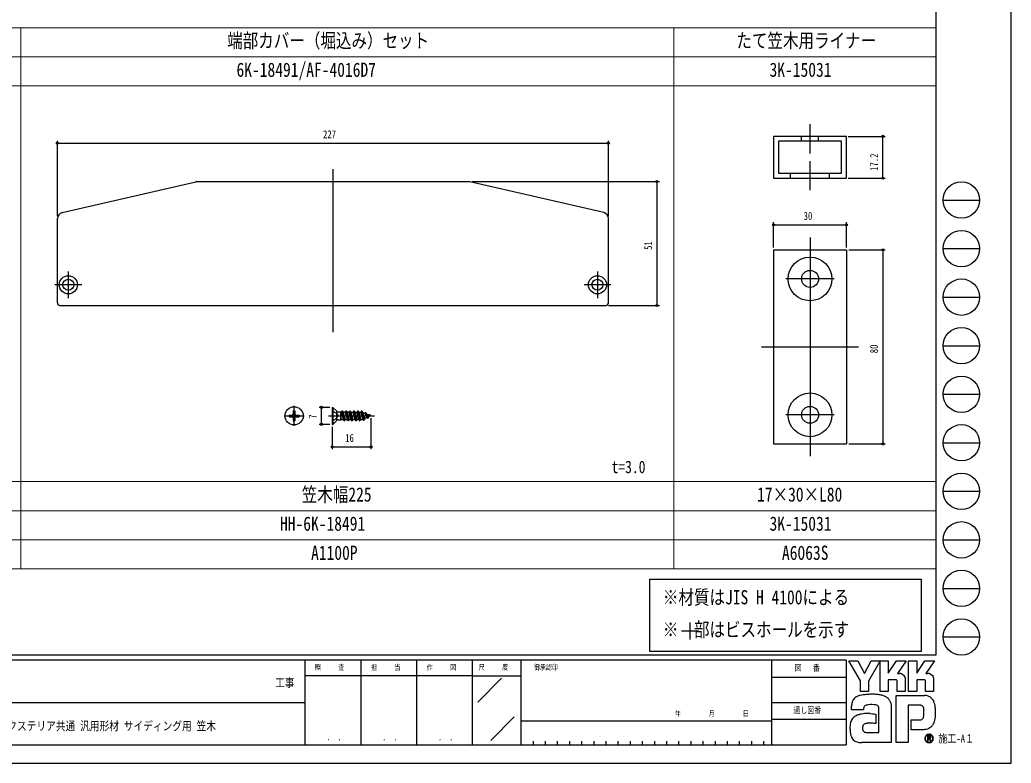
# Model space of a CAD drawing. Units: millimetres on the paper. Extents: x -420 to 420, y -297 to 297.
# Drawn here: x 12.1 to 420.5, y -297 to 9.2 of the extents above; entities that cross this region are included whole.
import ezdxf
from ezdxf.enums import TextEntityAlignment as Align

# ---------------------------------------------------------------- set-up
doc = ezdxf.new("R2010")
doc.units = ezdxf.units.MM
doc.layers.add('0-1_TABLE1', color=7, linetype='Continuous', lineweight=18)
for name, color, linetype in [('0-2_USER1', 3, 'Continuous'), ('0-4_YKK_12', 2, 'Continuous'), ('0-5_YKK_13', 4, 'Continuous'), ('0-6_YKK_D', 6, 'Continuous'), ('0-7_YKK_ZWAK', 7, 'Continuous')]:
    doc.layers.add(name, color=color, linetype=linetype)
doc.styles.add('ＭＳ ゴシック', font='')
doc.styles.get('ＭＳ ゴシック').set_extended_font_data('MS Gothic')

msp = doc.modelspace()

# ---------------------------------------------------------------- linework, layer by layer
at = {"layer": '0-1_TABLE1'}
for p, q in [((-390.498, 6), (389.502, 6)), ((12.5, 6), (12.5, -217)), ((281.5, 6), (281.5, -217)), ((-390.498, -6), (389.502, -6)), ((-390.498, -18), (389.502, -18)), ((-390.498, -181), (389.502, -181)), ((-390.498, -193), (389.502, -193)), ((-390.498, -205), (389.502, -205)), ((-390.498, -217), (389.502, -217))]:
    msp.add_line(p, q, dxfattribs=at)
at = {"layer": '0-4_YKK_12'}
for p, q in [((141.051, -52.264), (141.051, -119.462)), ((32.051, -94.404), (32.051, -105.404)), ((250.051, -94.404), (250.051, -105.404)), ((37.551, -99.904), (26.551, -99.904)), ((255.551, -99.904), (244.551, -99.904)), ((125.069, -158.058), (125.069, -149.758)), ((120.919, -153.908), (129.219, -153.908)), ((139.243, -153.908), (158.237, -153.908)), ((288.15, -239.013), (288.15, -246.013)), ((284.69, -242.513), (291.69, -242.513))]:
    msp.add_line(p, q, dxfattribs=at)
msp.add_lwpolyline([(271.565, -221.173), (383.379, -221.173), (383.379, -250.945), (271.565, -250.945)], close=True, dxfattribs=at)
at = {"layer": '0-5_YKK_13'}
for p, q in [((337.634, -45.754), (337.634, -33.754)), ((334.134, -40.754), (334.134, -38.754)), ((341.134, -40.754), (341.134, -38.754)), ((337.634, -60.954), (337.634, -48.954)), ((329.634, -55.954), (329.634, -53.954)), ((345.634, -55.954), (345.634, -53.954)), ((29.489, -70.156), (84.59, -57.429)), ((84.815, -57.404), (197.287, -57.404)), ((252.614, -70.156), (197.512, -57.429)), ((27.551, -107.404), (27.551, -72.592)), ((254.551, -107.404), (254.551, -72.592)), ((337.634, -80.488), (337.634, -170.488)), ((322.634, -85.488), (352.634, -85.488)), ((322.634, -85.488), (322.634, -165.488)), ((352.634, -85.488), (352.634, -165.488)), ((347.634, -97.488), (327.634, -97.488)), ((28.551, -108.404), (253.551, -108.404)), ((317.634, -125.488), (357.634, -125.488)), ((140.743, -150.408), (140.743, -157.408)), ((140.743, -150.408), (140.993, -150.408)), ((140.993, -150.408), (142.623, -152.039)), ((140.993, -150.408), (140.993, -157.408)), ((123.019, -153.558), (123.019, -154.258)), ((123.019, -153.558), (124.219, -153.558)), ((123.019, -154.258), (124.219, -154.258)), ((124.719, -151.858), (125.419, -151.858)), ((124.719, -151.858), (124.719, -153.058)), ((124.719, -154.758), (124.719, -155.958)), ((125.419, -151.858), (125.419, -153.058)), ((125.419, -154.758), (125.419, -155.958)), ((125.919, -153.558), (127.119, -153.558)), ((125.919, -154.258), (127.119, -154.258)), ((127.119, -153.558), (127.119, -154.258)), ((140.743, -155.958), (142.558, -155.053)), ((142.558, -155.053), (143.166, -153.908)), ((142.743, -155.658), (142.743, -152.158)), ((143.189, -152.273), (144.33, -152.273)), ((144.33, -155.731), (144.33, -152.273)), ((144.619, -152.433), (144.33, -152.433)), ((144.33, -154.639), (144.531, -155.383)), ((144.923, -151.908), (144.619, -152.433)), ((145.414, -155.383), (144.619, -152.433)), ((145.718, -155.908), (144.923, -151.908)), ((144.923, -151.908), (145.023, -151.908)), ((145.023, -151.908), (145.818, -155.908)), ((145.023, -151.908), (145.326, -152.433)), ((145.326, -152.433), (146.121, -155.383)), ((146.209, -152.433), (145.326, -152.433)), ((146.513, -151.908), (146.209, -152.433)), ((147.004, -155.383), (146.209, -152.433)), ((147.308, -155.908), (146.513, -151.908)), ((146.513, -151.908), (146.613, -151.908)), ((146.613, -151.908), (147.408, -155.908)), ((146.613, -151.908), (146.916, -152.433)), ((146.916, -152.433), (147.711, -155.383)), ((147.799, -152.433), (146.916, -152.433)), ((148.103, -151.908), (147.799, -152.433)), ((148.594, -155.383), (147.799, -152.433)), ((148.898, -155.908), (148.103, -151.908)), ((148.103, -151.908), (148.203, -151.908)), ((148.203, -151.908), (148.998, -155.908)), ((148.203, -151.908), (148.506, -152.433)), ((148.506, -152.433), (149.389, -152.433)), ((148.506, -152.433), (149.301, -155.383)), ((149.693, -151.908), (149.389, -152.433)), ((150.184, -155.383), (149.389, -152.433)), ((150.488, -155.908), (149.693, -151.908)), ((149.693, -151.908), (149.793, -151.908)), ((149.793, -151.908), (150.588, -155.908)), ((149.793, -151.908), (150.096, -152.433)), ((150.096, -152.433), (150.891, -155.383)), ((150.096, -152.433), (150.979, -152.433)), ((151.283, -151.908), (150.979, -152.433)), ((151.774, -155.383), (150.979, -152.433)), ((151.283, -151.908), (152.078, -155.908)), ((151.283, -151.908), (151.383, -151.908)), ((151.383, -151.908), (151.686, -152.433)), ((152.178, -155.908), (151.383, -151.908)), ((151.686, -152.433), (152.481, -155.383)), ((151.686, -152.433), (152.569, -152.433)), ((152.873, -151.908), (152.569, -152.433)), ((153.446, -155.274), (152.569, -152.433)), ((152.873, -151.908), (153.668, -155.658)), ((152.873, -151.908), (152.973, -151.908)), ((152.973, -151.908), (153.305, -152.485)), ((152.973, -151.908), (153.768, -155.658)), ((153.305, -152.485), (154.16, -154.978)), ((154.25, -152.876), (153.305, -152.485)), ((154.16, -154.978), (153.768, -155.658)), ((155.055, -154.607), (154.16, -154.978)), ((154.463, -152.508), (154.25, -152.876)), ((154.25, -152.876), (155.055, -154.607)), ((154.463, -152.508), (155.258, -154.958)), ((154.563, -152.508), (154.94, -153.162)), ((156.743, -153.908), (154.94, -153.162)), ((154.94, -153.162), (155.719, -154.332)), ((155.055, -154.607), (155.258, -154.958)), ((155.258, -154.958), (155.358, -154.958)), ((155.719, -154.332), (155.358, -154.958)), ((156.743, -153.908), (155.719, -154.332)), ((156.053, -153.308), (155.906, -153.562)), ((156.053, -153.308), (156.153, -153.308)), ((156.153, -153.308), (156.422, -153.776)), ((347.634, -153.488), (327.634, -153.488)), ((124.719, -155.958), (125.419, -155.958)), ((143.189, -155.543), (144.33, -155.543)), ((144.531, -155.383), (144.33, -155.731)), ((144.531, -155.383), (145.414, -155.383)), ((145.414, -155.383), (145.718, -155.908)), ((145.718, -155.908), (145.818, -155.908)), ((146.121, -155.383), (145.818, -155.908)), ((146.121, -155.383), (147.004, -155.383)), ((147.004, -155.383), (147.308, -155.908)), ((147.308, -155.908), (147.408, -155.908)), ((147.711, -155.383), (147.408, -155.908)), ((147.711, -155.383), (148.594, -155.383)), ((148.594, -155.383), (148.898, -155.908)), ((148.898, -155.908), (148.998, -155.908)), ((149.301, -155.383), (148.998, -155.908)), ((149.301, -155.383), (150.184, -155.383)), ((150.184, -155.383), (150.488, -155.908)), ((150.488, -155.908), (150.588, -155.908)), ((150.891, -155.383), (150.588, -155.908)), ((150.891, -155.383), (151.774, -155.383)), ((151.774, -155.383), (152.078, -155.908)), ((152.078, -155.908), (152.178, -155.908)), ((152.481, -155.383), (152.178, -155.908)), ((152.481, -155.383), (153.182, -155.383)), ((153.446, -155.274), (153.182, -155.383)), ((153.446, -155.274), (153.668, -155.658)), ((153.668, -155.658), (153.768, -155.658)), ((322.634, -165.488), (352.634, -165.488))]:
    msp.add_line(p, q, dxfattribs=at)
for points in [[(322.634, -55.954), (352.634, -55.954), (352.634, -38.754), (322.634, -38.754)], [(324.634, -53.954), (350.634, -53.954), (350.634, -40.754), (324.634, -40.754)]]:
    msp.add_lwpolyline(points, close=True, dxfattribs=at)
for points in [[(140.743, -151.858), (142.558, -152.763), (143.166, -153.908)], [(154.463, -152.508), (154.563, -152.508), (155.358, -154.958)], [(140.743, -157.408), (140.993, -157.408), (142.623, -155.778)]]:
    msp.add_lwpolyline(points, dxfattribs=at)
for centre, radius in [((337.634, -97.488), 9), ((32.051, -99.904), 3.75), ((32.051, -99.904), 2.25), ((250.051, -99.904), 3.75), ((250.051, -99.904), 2.25), ((337.634, -97.488), 3.5), ((337.634, -153.488), 9), ((125.069, -153.908), 3.75), ((337.634, -153.488), 3.5)]:
    msp.add_circle(centre, radius, dxfattribs=at)
for centre, radius, start, end in [((84.815, -58.404), 1, 90, 103.0056), ((197.287, -58.404), 1, 76.9944, 90), ((30.051, -72.592), 2.5, 103.0056, 180), ((252.051, -72.592), 2.5, 0, 76.9944), ((28.551, -107.404), 1, 180, 270), ((253.551, -107.404), 1, 270, 0), ((124.219, -153.058), 0.5, 270, 0), ((124.219, -154.758), 0.5, 0, 90), ((125.919, -153.058), 0.5, 180, 270), ((125.919, -154.758), 0.5, 90, 180), ((143.189, -151.473), 0.8, 225, 270), ((143.189, -156.343), 0.8, 90, 135)]:
    msp.add_arc(centre, radius, start, end, dxfattribs=at)
at = {"layer": '0-6_YKK_D'}
for p, q in [((27.551, -71.592), (27.551, -40.553)), ((254.551, -71.592), (254.551, -40.553)), ((353.334, -38.754), (368.634, -38.754)), ((367.634, -55.954), (367.634, -38.754)), ((27.551, -41.553), (254.551, -41.553)), ((353.334, -55.954), (368.634, -55.954)), ((198.401, -57.404), (275.551, -57.404)), ((274.551, -57.404), (274.551, -108.404)), ((322.634, -84.488), (322.634, -74.176)), ((322.634, -75.176), (352.634, -75.176)), ((352.634, -84.488), (352.634, -74.176)), ((353.634, -85.488), (368.634, -85.488)), ((367.634, -85.488), (367.634, -165.488)), ((254.551, -108.404), (275.551, -108.404)), ((139.743, -150.408), (135.366, -150.408)), ((136.366, -157.408), (136.366, -150.408)), ((156.743, -154.908), (156.743, -167.678)), ((139.743, -157.408), (135.366, -157.408)), ((140.743, -158.408), (140.743, -167.678)), ((140.743, -166.678), (156.743, -166.678)), ((353.634, -165.488), (368.634, -165.488))]:
    msp.add_line(p, q, dxfattribs=at)
for centre in [(367.634, -38.754), (27.551, -41.553), (254.551, -41.553), (274.551, -57.404), (367.634, -55.954), (322.634, -75.176), (352.634, -75.176), (367.634, -85.488), (274.551, -108.404), (136.366, -150.408), (136.366, -157.408), (140.743, -166.678), (156.743, -166.678), (367.634, -165.488)]:
    msp.add_circle(centre, 0.425, dxfattribs=at)
at = {"layer": '0-7_YKK_ZWAK'}
for p, q in [((389.502, 277.5), (389.502, -252.5)), ((392.502, -65), (407.502, -65)), ((392.502, -85), (407.502, -85)), ((392.502, -105), (407.502, -105)), ((392.502, -125), (407.502, -125)), ((392.502, -145), (407.502, -145)), ((392.502, -165), (407.502, -165)), ((392.502, -185), (407.502, -185)), ((392.502, -205), (407.502, -205)), ((392.502, -225), (407.502, -225)), ((392.502, -245), (407.502, -245)), ((389.502, -252.5), (-390.498, -252.5)), ((129.502, -254.5), (-0.498, -254.5)), ((152.502, -254.5), (152.502, -289.5)), ((175.502, -254.5), (175.502, -289.5)), ((198.502, -254.5), (198.502, -289.5)), ((218.502, -254.5), (198.502, -254.5)), ((321.752, -254.5), (218.502, -254.5)), ((218.502, -254.5), (218.502, -289.5)), ((321.752, -254.5), (321.752, -289.5)), ((352.502, -254.5), (321.752, -254.5)), ((352.502, -254.5), (352.502, -289.5)), ((198.502, -261), (129.502, -261)), ((198.502, -261), (218.502, -261)), ((200.71, -271.829), (210.504, -262.036)), ((321.752, -261.5), (352.502, -261.5)), ((-0.498, -272), (129.502, -272)), ((321.752, -272), (352.502, -272)), ((206.067, -287.599), (215.689, -277.977)), ((218.502, -279.5), (321.752, -279.5)), ((352.502, -279), (321.752, -279)), ((387.916, -285.572), (387.916, -285.572)), ((-0.498, -289.5), (129.502, -289.5)), ((129.502, -289.5), (198.502, -289.5)), ((198.502, -289.5), (218.502, -289.5)), ((218.502, -289.5), (321.752, -289.5)), ((223.502, -288), (223.502, -289.5)), ((228.502, -288), (228.502, -289.5)), ((233.502, -288), (233.502, -289.5)), ((238.502, -288), (238.502, -289.5)), ((243.502, -288), (243.502, -289.5)), ((248.502, -288), (248.502, -289.5)), ((253.502, -288), (253.502, -289.5)), ((258.502, -288), (258.502, -289.5)), ((263.502, -288), (263.502, -289.5)), ((268.502, -288), (268.502, -289.5)), ((273.502, -288), (273.502, -289.5)), ((278.502, -288), (278.502, -289.5)), ((283.502, -288), (283.502, -289.5)), ((288.502, -288), (288.502, -289.5)), ((293.502, -288), (293.502, -289.5)), ((298.502, -288), (298.502, -289.5)), ((303.502, -288), (303.502, -289.5)), ((308.502, -288), (308.502, -289.5)), ((313.502, -288), (313.502, -289.5)), ((318.502, -288), (318.502, -289.5)), ((321.752, -289.5), (352.502, -289.5)), ((386.667, -288.398), (386.667, -288.398))]:
    msp.add_line(p, q, dxfattribs=at)
for points in [[(-420.5, -297), (420.5, -297), (420.5, 297), (-420.5, 297)], [(353.602, -254.8), (357.283, -254.8), (360.047, -260.01), (362.804, -254.8), (366.488, -254.8), (361.767, -263.199), (361.767, -267.413), (358.41, -267.413), (358.41, -263.086)]]:
    msp.add_lwpolyline(points, close=True, dxfattribs=at)
for points in [[(198.502, -254.5), (129.502, -254.5), (129.502, -289.5)], [(373.055, -262.661), (369.877, -262.661), (369.877, -267.41), (366.491, -267.41), (366.491, -254.8), (369.877, -254.8), (369.877, -259.958), (373.207, -254.8), (377.184, -254.8), (373.616, -260.021), (373.742, -260.021), (373.882, -260.021), (374.025, -260.021), (374.163, -260.021), (374.287, -260.021), (374.386, -260.021), (374.452, -260.021), (374.477, -260.021)], [(384.751, -262.661), (381.577, -262.661), (381.577, -267.413), (378.19, -267.413), (378.19, -254.8), (381.577, -254.8), (381.577, -259.958), (384.903, -254.8), (388.88, -254.8), (385.312, -260.021), (385.44, -260.021), (385.58, -260.021), (385.724, -260.021), (385.861, -260.021), (385.984, -260.021), (386.083, -260.021), (386.149, -260.021), (386.173, -260.021)], [(375.451, -260.221), (375.855, -260.452), (376.197, -260.753), (376.473, -261.112), (376.676, -261.515), (376.801, -261.95), (376.844, -262.404), (376.844, -267.422), (373.541, -267.422), (373.541, -263.141)], [(387.148, -260.221), (387.554, -260.452), (387.897, -260.753), (388.174, -261.112), (388.378, -261.515), (388.505, -261.95), (388.548, -262.404), (388.548, -267.413), (385.237, -267.413), (385.237, -263.141)], [(382.887, -273.151), (378.119, -273.151), (378.119, -288.5), (373.123, -288.5), (373.123, -269.079), (384.735, -269.079)], [(360.48, -273.231), (360.247, -273.362), (360.066, -273.522), (359.929, -273.708), (359.829, -273.92), (359.761, -274.153), (359.716, -274.407), (359.689, -274.679), (359.673, -274.967), (354.674, -274.979), (354.689, -274.295), (354.717, -273.527)], [(370.771, -271.917), (370.913, -272.49), (370.993, -273.104), (371.018, -273.759), (371.018, -288.5), (358.955, -288.5)], [(362.395, -276.553), (363.341, -276.615), (364.084, -276.699), (364.571, -276.777), (364.745, -276.823), (364.745, -280.647), (364.192, -280.589), (363.586, -280.556), (362.965, -280.543), (362.369, -280.545), (361.837, -280.556), (361.408, -280.571), (361.123, -280.584), (361.019, -280.589), (360.586, -280.668), (360.213, -280.792), (359.9, -280.961), (359.647, -281.177), (359.453, -281.44), (359.318, -281.75), (359.244, -282.11), (359.229, -282.519), (359.276, -282.969), (359.372, -283.341), (359.509, -283.642), (359.683, -283.879), (359.886, -284.059), (360.113, -284.191), (360.359, -284.279), (360.616, -284.332), (365.926, -284.332), (365.926, -274.507), (365.928, -274.313), (365.918, -274.122), (365.893, -273.939), (365.85, -273.765), (365.786, -273.602), (365.699, -273.455), (365.584, -273.324), (365.439, -273.212)], [(365.439, -273.212), (365.127, -273.09), (364.629, -272.987), (363.994, -272.91), (363.271, -272.869), (362.508, -272.873), (361.756, -272.928)], [(387.871, -270.451), (388.197, -270.862), (388.441, -271.261), (388.612, -271.622)], [(384.583, -276.1), (384.576, -275.463), (384.546, -274.89), (384.474, -274.386), (384.344, -273.959)], [(387.456, -282.097), (386.995, -282.456), (386.514, -282.738), (386.018, -282.948), (385.51, -283.092), (384.993, -283.174), (384.472, -283.201), (379.336, -283.201), (379.336, -279.166), (382.232, -279.166), (382.766, -279.159), (383.236, -279.113), (383.639, -278.995)], [(387.461, -286.26), (387.458, -286.201), (387.451, -286.145), (387.439, -286.09), (387.422, -286.039), (387.4, -285.99), (387.374, -285.944), (387.343, -285.901), (387.308, -285.861), (387.262, -285.82), (387.21, -285.785), (387.154, -285.754), (387.093, -285.729), (387.028, -285.71), (386.958, -285.696), (386.885, -285.687), (386.808, -285.684), (386.05, -285.684), (386.05, -287.914), (386.279, -287.914), (386.279, -285.912), (386.808, -285.912), (386.862, -285.914), (386.914, -285.919), (386.962, -285.928), (387.006, -285.94), (387.047, -285.956), (387.084, -285.975), (387.117, -285.997), (387.147, -286.022)], [(387.236, -286.26), (387.222, -286.367), (387.184, -286.451), (387.126, -286.516), (387.055, -286.562), (386.974, -286.594), (386.89, -286.614), (386.808, -286.624), (386.733, -286.627), (386.534, -286.627), (386.635, -286.797), (387.289, -287.922), (387.551, -287.922), (386.92, -286.839), (386.979, -286.827), (387.036, -286.812), (387.089, -286.794), (387.14, -286.773), (387.187, -286.749), (387.231, -286.722), (387.271, -286.691), (387.308, -286.658)]]:
    msp.add_lwpolyline(points, dxfattribs=at)
for centre in [(400.002, -65), (400.002, -85), (400.002, -105), (400.002, -125), (400.002, -145), (400.002, -165), (400.002, -185), (400.002, -205), (400.002, -225), (400.002, -245)]:
    msp.add_circle(centre, 7.5, dxfattribs=at)
for centre, radius, start, end in [((374.482, -262.519), 2.498, 78.26798, 90.11215), ((374.517, -262.337), 2.312, 66.19963, 78.22058), ((386.178, -262.523), 2.502, 78.27851, 90.10826), ((386.212, -262.348), 2.323, 66.2483, 78.23226), ((373.072, -263.129), 0.469, 358.57817, 92.1683), ((384.771, -263.127), 0.467, 358.29941, 92.43455), ((358.972, -273.575), 4.528, 108.37421, 122.42809), ((359.729, -276.269), 7.325, 100.93159, 107.35499), ((362.205, -288.282), 19.59, 97.86054, 101.37938), ((363.368, -296.358), 27.749, 94.90201, 97.9576), ((363.447, -297.005), 28.4, 91.6169, 94.94971), ((363.337, -292.406), 23.8, 87.51794, 91.66439), ((363.646, -285.778), 17.165, 81.92631, 87.59083), ((364.559, -279.523), 10.844, 73.67137, 82.05943), ((365.913, -274.992), 6.115, 60.60528, 73.9085), ((384.545, -274.421), 5.346, 78.73198, 87.96551), ((384.702, -273.62), 4.529, 69.03034, 78.69541), ((384.848, -273.23), 4.113, 59.39484, 68.9885), ((363.78, -274.046), 9.079, 171.55622, 176.72493), ((360.704, -273.587), 5.968, 163.48385, 171.57982), ((359.161, -273.129), 4.358, 152.2125, 163.4865), ((358.494, -272.784), 3.607, 138.03852, 152.12015), ((358.493, -272.801), 3.618, 122.60463, 137.83438), ((361.799, -276.363), 3.398, 102.4979, 112.84632), ((362.457, -279.199), 6.31, 96.37207, 102.75341), ((366.467, -273.886), 4.88, 52.17347, 59.90542), ((366.963, -273.245), 4.069, 43.55042, 52.14561), ((367.236, -272.981), 3.69, 34.48659, 43.50182), ((367.238, -272.975), 3.685, 25.58915, 34.43128), ((366.91, -273.129), 4.047, 17.43089, 25.54591), ((382.914, -275.601), 2.45, 77.94572, 90.63794), ((383.127, -274.602), 1.429, 60.20991, 77.92418), ((383.265, -274.342), 1.135, 39.8078, 59.75378), ((383.071, -274.49), 1.379, 22.65544, 39.38165), ((384.916, -273.111), 3.976, 50.3012, 59.3616), ((384.891, -273.139), 4.013, 42.05209, 50.28551), ((382.909, -274.281), 6.292, 14.76267, 25.00486), ((379.05, -275.333), 10.292, 7.9139, 14.95041), ((358.588, -281.451), 4.452, 120.60724, 130.53081), ((359.062, -282.257), 5.387, 112.58838, 120.58162), ((359.699, -283.79), 7.047, 106.61303, 112.59024), ((360.702, -287.161), 10.564, 99.87193, 106.59825), ((361.264, -290.327), 13.78, 94.78469, 99.91711), ((361.538, -293.477), 16.941, 90.80099, 94.81812), ((361.58, -295.823), 19.287, 87.57779, 90.82714), ((379.25, -276.676), 5.311, 347.14308, 355.40008), ((373.22, -276.158), 11.363, 355.2339, 0.29193), ((375.196, -275.893), 14.187, 2.54376, 8.01251), ((373.617, -276.05), 15.768, 352.8937, 357.82206), ((372.986, -276.01), 16.399, 357.76419, 2.60674), ((363.813, -282.349), 9.729, 174.55588, 182.47272), ((360.898, -282.07), 6.801, 164.97537, 174.56739), ((359.246, -281.629), 5.09, 153.89178, 164.94341), ((358.493, -281.267), 4.255, 142.04688, 153.80771), ((358.347, -281.163), 4.076, 130.60221, 141.94427), ((383.172, -277.943), 1.151, 293.91672, 314.09376), ((383.015, -277.804), 1.36, 314.78099, 333.92928), ((382.005, -277.314), 2.483, 334.00676, 347.34989), ((384.123, -278.339), 5.024, 311.57033, 318.66243), ((383.541, -277.829), 5.797, 318.67367, 325.29112), ((385.036, -278.943), 3.935, 326.23251, 339.61931), ((381.341, -277.512), 7.897, 339.22498, 347.31457), ((376.915, -276.479), 12.442, 347.15166, 352.97565), ((369.25, -282.263), 15.165, 181.90948, 187.89042), ((362.869, -283.161), 8.722, 187.80471, 196.36971), ((359.5, -284.156), 5.209, 196.3102, 208.20993), ((386.67, -286.819), 1.764, 90.09157, 179.92363), ((386.659, -286.813), 1.569, 134.8007, 180.12175), ((386.664, -286.804), 1.566, 89.86602, 135.149), ((386.67, -286.816), 1.761, 44.93442, 90.08536), ((386.671, -286.816), 1.577, 45.03108, 90.11509), ((386.672, -286.817), 1.577, 0.00643, 45.07115), ((386.684, -286.81), 1.747, 359.78949, 45.13288), ((358.034, -284.936), 3.547, 208.29777, 223.35561), ((357.703, -285.228), 3.107, 223.64205, 239.63663), ((357.977, -284.728), 3.676, 239.8785, 253.65355), ((358.48, -283.001), 5.475, 253.69102, 263.74909), ((358.906, -279.21), 9.29, 263.68487, 270.30455), ((386.659, -286.821), 1.753, 179.86065, 225.14399), ((386.653, -286.823), 1.562, 179.75513, 225.29722), ((386.668, -286.821), 1.759, 224.94536, 269.98445), ((386.664, -286.837), 1.56, 224.62822, 270.10973), ((386.665, -286.814), 1.584, 270.09072, 359.90926), ((386.668, -286.812), 1.768, 269.98802, 314.93777), ((386.901, -286.25), 0.335, 358.3894, 42.86139), ((386.907, -286.276), 0.553, 316.37674, 1.6565), ((386.68, -286.824), 1.751, 314.92572, 0.23508)]:
    msp.add_arc(centre, radius, start, end, dxfattribs=at)

# ---------------------------------------------------------------- texts
at = {"layer": '0-1_TABLE1', "style": 'ＭＳ ゴシック', "width": 0.8}
for s, height, p in [('端部カバー（堀込み）セット', 5.865, (97.507, -4)), ('たて笠木用ライナー', 5.865, (307.293, -4)), ('6K-18491/AF-4016D7', 5.865, (101.347, -16)), ('3K-15031', 5.865, (320.947, -16)), ('t=3.0', 5.132, (255.868, -179.043)), ('笠木幅225', 5.865, (128.227, -191)), ('17×30×L80', 5.865, (315.827, -191)), ('HH-6K-18491', 5.865, (119.267, -203)), ('3K-15031', 5.865, (320.947, -203)), ('A1100P', 5.865, (132.067, -215)), ('A6063S', 5.865, (326.067, -215))]:
    msp.add_text(s, height=height, dxfattribs=at).set_placement(p, align=Align.BOTTOM_LEFT)
at = {"layer": '0-2_USER1', "style": 'ＭＳ ゴシック', "width": 0.8}
for s, height, p in [('※材質はJIS H 4100による', 5.865, (277.009, -233.328)), ('※  部はビスホールを示す', 5.865, (277.009, -246.662)), ('エクステリア共通 汎用形材 サイディング用 笠木', 3.666, (2.906, -284.58))]:
    msp.add_text(s, height=height, dxfattribs=at).set_placement(p, align=Align.BOTTOM_LEFT)
at = {"layer": '0-6_YKK_D', "style": 'ＭＳ ゴシック', "width": 0.8}
for s, p in [('227', (136.971, -40.553)), ('30', (334.994, -74.176)), ('16', (146.103, -165.678))]:
    msp.add_text(s, height=3.299, dxfattribs=at).set_placement(p, align=Align.BOTTOM_LEFT)
for s, p in [('17.2', (366.634, -52.994)), ('51', (273.551, -85.544)), ('80', (366.634, -128.128)), ('7', (135.366, -155.108))]:
    msp.add_text(s, height=3.299, rotation=90, dxfattribs=at).set_placement(p, align=Align.BOTTOM_LEFT)
at = {"layer": '0-7_YKK_ZWAK', "style": 'ＭＳ ゴシック', "width": 0.8}
for s, height, p in [('照     査', 2.199, (133.642, -259.25)), ('担     当', 2.199, (156.722, -259.25)), ('作     図', 2.199, (179.722, -259.25)), ('尺     度', 2.199, (201.142, -259.25)), ('御承認印', 2.199, (223.914, -259.25)), ('図\u3000 番', 2.566, (331.34, -259.75)), ('工事', 3.666, (117.233, -266.746)), ('通し図番', 2.566, (330.78, -277.25)), ('年        月        日', 2.199, (281.991, -278.321)), ('施工-A１', 3.299, (390.502, -289.5)), ('． ．', 2.592, (138.5, -288.435)), ('． ．', 2.592, (161.5, -288.435)), ('． ．', 2.592, (184.5, -288.435))]:
    msp.add_text(s, height=height, dxfattribs=at).set_placement(p, align=Align.BOTTOM_LEFT)

doc.saveas('drawing.dxf')
